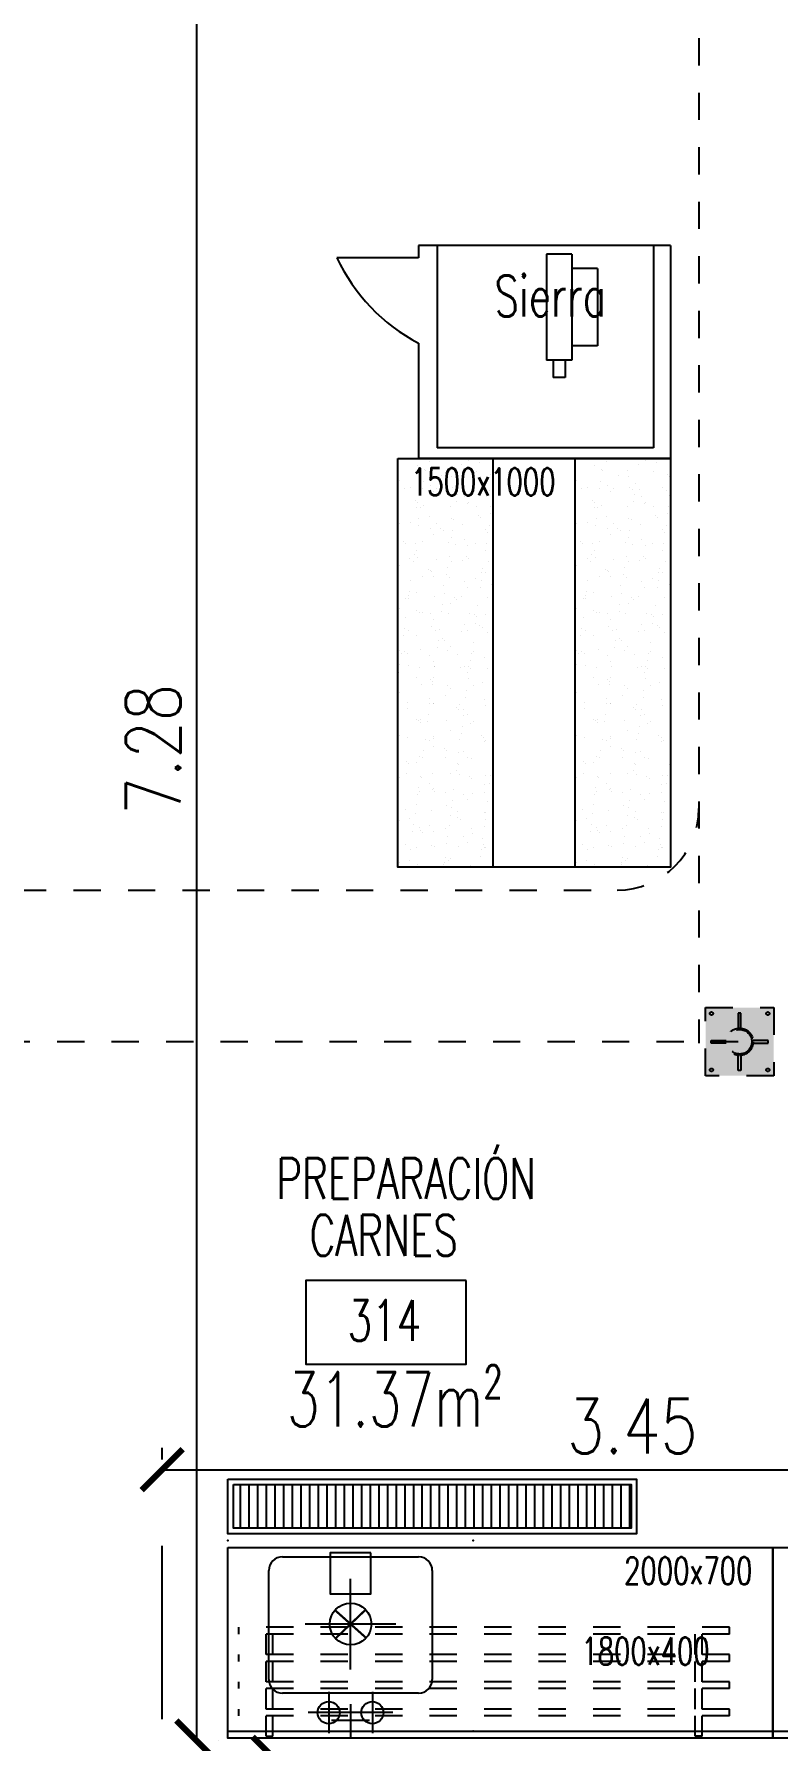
# Model space of a CAD drawing. Header units: millimetres. Extents: x -129 to 3172, y -143 to 919.
# Drawn here: x -36.66 to -33.93, y 21.91 to 28.17 of the extents above; entities that cross this region are included whole.
import ezdxf
from ezdxf.enums import TextEntityAlignment as Align

# ---------------------------------------------------------------- set-up
doc = ezdxf.new("R2010")
doc.units = ezdxf.units.MM
doc.header["$LTSCALE"] = 0.1
doc.linetypes.add('DASHED', pattern=[0.75, 0.5, -0.25])
doc.linetypes.add('HIDDEN', pattern=[9.525, 6.35, -3.175])
for name, color, linetype in [('A-PROYECCION RIELERA', 1, 'DASHED'), ('E-AC INOX', 112, 'Continuous'), ('E-GENERAL', 8, 'Continuous'), ('E-REJILLAS', 8, 'Continuous'), ('E-TXT', 7, 'Continuous'), ('R-CUADRO REF', 1, 'Continuous'), ('R-NOMBRE LOCAL', 7, 'Continuous'), ('zA-COTAS', 1, 'Continuous'), ('zA-TXT SUPS', 2, 'Continuous')]:
    doc.layers.add(name, color=color, linetype=linetype)
doc.styles.add('ROMANS', font='ROMANS.SHX', dxfattribs={"width": 0.8, "height": 0.2})
doc.styles.add('TESTI15', font='romans.shx', dxfattribs={"width": 0.9, "height": 1.5})
doc.styles.add('VAUX', font='romans.shx', dxfattribs={"width": 0.85})
doc.dimstyles.new('COTA 1-125', dxfattribs={"dimtxt": 0.2, "dimasz": 0.15, "dimexe": 0.08, "dimexo": 0.08, "dimgap": 0.06, "dimtad": 1, "dimzin": 0, "dimdsep": 46, "dimtxsty": 'ROMANS', "dimblk": 'ARCHTICK', "dimcen": 0, "dimclrd": 256, "dimclre": 8, "dimclrt": 3, "dimadec": 0, "dimazin": 0, "dimtfac": 1, "dimtofl": 0, "dimtmove": 0, "dimatfit": 3, "dimldrblk": 'ARCHTICK', "dimfxl": 1, "dimtolj": 1, "dimtzin": 0, "dimlwd": -1, "dimlwe": -1, "dimarcsym": 0})

# ---------------------------------------------------------------- blocks, each defined once
blk = doc.blocks.new('PLT - Pie de rielera')
at = {"layer": 'A-PROYECCION RIELERA'}
blk.add_hatch(color=253, dxfattribs=at).paths.add_polyline_path([(-0.125, 0.125), (0.125, 0.125), (0.125, -0.125), (-0.125, -0.125)])
h = blk.add_hatch(color=252, dxfattribs=at)
edge = h.paths.add_edge_path()
edge.add_arc((0, 0), 0.05, 0, 360)
blk.add_lwpolyline([(-0.125, 0.125), (0.125, 0.125), (0.125, -0.125), (-0.125, -0.125)], close=True, dxfattribs=at)
at = {"layer": 'A-PROYECCION RIELERA', "color": 252}
for points in [[(-0.005, 0.0497), (-0.005, 0.105), (0.005, 0.105), (0.005, 0.0497)], [(-0.0497, -0.005), (-0.105, -0.005), (-0.105, 0.005), (-0.0497, 0.005)], [(0.0497, -0.005), (0.105, -0.005), (0.105, 0.005), (0.0497, 0.005)], [(-0.005, -0.0497), (-0.005, -0.105), (0.005, -0.105), (0.005, -0.0497)]]:
    blk.add_lwpolyline(points, dxfattribs=at)
for centre in [(-0.1035, 0.1035), (0.1035, 0.1035), (-0.1035, -0.1035), (0.1035, -0.1035)]:
    blk.add_circle(centre, 0.00588, dxfattribs=at)
at = {"layer": 'A-PROYECCION RIELERA'}
for radius in [0.05, 0.045]:
    blk.add_circle((0, 0), radius, dxfattribs=at)
blk = doc.blocks.new('N Local')
at = {"layer": 'R-CUADRO REF'}
blk.add_lwpolyline([(6337.1934, -934.8286), (6337.93, -934.8286), (6337.93, -935.2124), (6337.1934, -935.2124)], close=True, dxfattribs=at)
at = {"layer": 'R-CUADRO REF', "lineweight": 0, "style": 'VAUX', "width": 0.85}
blk.add_attdef('NUMERO', text='', height=0.1823, dxfattribs=at).set_placement((6337.5847, -935.1061), align=Align.CENTER)
at = {"layer": 'R-NOMBRE LOCAL', "lineweight": 0, "style": 'VAUX', "width": 0.85}
for p in [(6337.5718, -934.4549), (6337.5718, -934.7149)]:
    blk.add_attdef('NOMBRE', text='', height=0.1823, dxfattribs=at).set_placement(p, align=Align.CENTER)
blk = doc.blocks.new('Mesada 2000x700')
at = {"layer": 'E-AC INOX', "elevation": -0.0153}
for points in [[(-37.0116, 1.8643), (-35.0116, 1.8643), (-35.0116, 1.1643), (-37.0116, 1.1643)], [(-37.0116, 1.1893), (-35.0116, 1.1893), (-35.0116, 1.1643), (-37.0116, 1.1643)]]:
    blk.add_lwpolyline(points, close=True, dxfattribs=at)
at = {"layer": 'E-TXT', "insert": (-35.5576, 1.8286, -0.0153), "char_height": 0.1, "attachment_point": 1, "style": 'TESTI15'}
blk.add_mtext_dynamic_manual_height_columns('{\\W0.7;2000x700}', width=1.597777, gutter_width=12.5, heights=[0], dxfattribs=at)
blk = doc.blocks.new('Estantería de caños 1800x400')
at = {"layer": 'E-AC INOX', "linetype": 'DASHED'}
for p, q in [((-26.6087, 10.6211, 0), (-28.4087, 10.6211, 0)), ((-28.4087, 10.5961, 0), (-28.4087, 10.6211, 0)), ((-26.6087, 10.5961, 0), (-28.4087, 10.5961, 0)), ((-28.3087, 10.5211, 0), (-28.3087, 10.5961, 0)), ((-28.2837, 10.5211, 0), (-28.2837, 10.5961, 0)), ((-26.7337, 10.5211, 0), (-26.7337, 10.5961, 0)), ((-26.7087, 10.5211, 0), (-26.7087, 10.5961, 0)), ((-26.6087, 10.5961, 0), (-26.6087, 10.6211, 0)), ((-26.6087, 10.5211, 0), (-28.4087, 10.5211, 0)), ((-28.4087, 10.4961, 0), (-28.4087, 10.5211, 0)), ((-26.6087, 10.4961, 0), (-26.6087, 10.5211, 0)), ((-26.6087, 10.4961, 0), (-28.4087, 10.4961, 0)), ((-28.3087, 10.4211, 0), (-28.3087, 10.4961, 0)), ((-28.2837, 10.4211, 0), (-28.2837, 10.4961, 0)), ((-26.7337, 10.4211, 0), (-26.7337, 10.4961, 0)), ((-26.7087, 10.4211, 0), (-26.7087, 10.4961, 0)), ((-26.6087, 10.4211, 0), (-28.4087, 10.4211, 0)), ((-28.4087, 10.3961, 0), (-28.4087, 10.4211, 0)), ((-26.6087, 10.3961, 0), (-28.4087, 10.3961, 0)), ((-28.3087, 10.3211, 0), (-28.3087, 10.3961, 0)), ((-28.2837, 10.3211, 0), (-28.2837, 10.3961, 0)), ((-26.7337, 10.3211, 0), (-26.7337, 10.3961, 0)), ((-26.7087, 10.3211, 0), (-26.7087, 10.3961, 0)), ((-26.6087, 10.3961, 0), (-26.6087, 10.4211, 0)), ((-26.6087, 10.3211, 0), (-28.4087, 10.3211, 0)), ((-28.4087, 10.2961, 0), (-28.4087, 10.3211, 0)), ((-26.6087, 10.2961, 0), (-28.4087, 10.2961, 0)), ((-28.3087, 10.2211, 0), (-28.3087, 10.2961, 0)), ((-28.2837, 10.2211, 0), (-28.2837, 10.2961, 0)), ((-26.7337, 10.2211, 0), (-26.7337, 10.2961, 0)), ((-26.7087, 10.2211, 0), (-26.7087, 10.2961, 0)), ((-26.6087, 10.2961, 0), (-26.6087, 10.3211, 0)), ((-28.3087, 10.2211, 0), (-28.2837, 10.2211, 0)), ((-26.7087, 10.2211, 0), (-26.7337, 10.2211, 0))]:
    blk.add_line(p, q, dxfattribs=at)
at = {"layer": 'E-TXT', "insert": (-27.1517, 10.5833, -0.0371), "char_height": 0.1, "attachment_point": 1, "style": 'TESTI15'}
blk.add_mtext_dynamic_manual_height_columns('{\\W0.7;1800x400}', width=0.77583, gutter_width=12.5, heights=[0], dxfattribs=at)
blk = doc.blocks.new('1-600x500')
at = {"layer": 'E-AC INOX'}
for p, q in [((0.37, -0.1443), (0.37, 0.0072)), ((0.45, -0.1), (0.45, 0.02)), ((0.53, -0.1443), (0.53, 0.0072)), ((0.38, -0.04), (0.52, -0.04)), ((0.2943, -0.0685), (0.4457, -0.0685)), ((0.4543, -0.0685), (0.6057, -0.0685)), ((0.2, -0.14), (0.7, -0.14)), ((0.15, -0.59), (0.15, -0.19)), ((0.4499, -0.2272), (0.4499, -0.5599)), ((0.75, -0.19), (0.75, -0.59)), ((0.2835, -0.3936), (0.6163, -0.3936)), ((0.7, -0.64), (0.2, -0.64))]:
    blk.add_line(p, q, dxfattribs=at)
at = {"layer": 'E-AC INOX', "const_width": 0.008}
for points in [[(0.3929, -0.3428), (0.5069, -0.4444)], [(0.5051, -0.3408), (0.3946, -0.4463)]]:
    blk.add_lwpolyline(points, dxfattribs=at)
at = {"layer": 'E-AC INOX'}
for centre, radius in [((0.37, -0.0685), 0.0407), ((0.53, -0.0685), 0.0407), ((0.4499, -0.3936), 0.0764)]:
    blk.add_circle(centre, radius, dxfattribs=at)
for centre, start, end in [((0.2, -0.19), 90, 180), ((0.7, -0.19), 0, 90), ((0.2, -0.59), 180, 270), ((0.7, -0.59), 270, 0)]:
    blk.add_arc(centre, 0.05, start, end, dxfattribs=at)
at = {"layer": 'E-AC INOX', "color": 8}
for p in [(0, 0), (0.9, 0), (0, -0.7), (0.9, -0.7)]:
    blk.add_point(p, dxfattribs=at)
blk = doc.blocks.new('R150x20')
at = {"layer": 'E-REJILLAS'}
h = blk.add_hatch(dxfattribs=at)
h.set_pattern_fill('LINE', color=256, scale=0.01, angle=180, style=0)
h.set_pattern_definition([(180, (2011.962498, 1180.220005), (-4e-18, -0.03175), [])])
h.paths.add_polyline_path([(2011.9625, 1178.76), (2012.1225, 1178.76), (2012.1225, 1180.22), (2011.9625, 1180.22)])
for points in [[(2011.9425, 1178.74), (2011.9425, 1180.24), (2012.1425, 1180.24), (2012.1425, 1178.74)], [(2011.9625, 1178.76), (2011.9625, 1180.22), (2012.1225, 1180.22), (2012.1225, 1178.76)]]:
    blk.add_lwpolyline(points, close=True, dxfattribs=at)
blk = doc.blocks.new('15X15')
at = {"layer": 'E-REJILLAS', "elevation": -0.0017}
blk.add_lwpolyline([(1961.4181, 1185.014), (1961.5681, 1185.014), (1961.5681, 1184.864), (1961.4181, 1184.864)], close=True, dxfattribs=at)
blk = doc.blocks.new('Mesada 1200x700')
at = {"layer": 'E-AC INOX', "elevation": -0.0163}
for points in [[(-82.3413, 17.0489), (-81.1413, 17.0489), (-81.1413, 16.3489), (-82.3413, 16.3489)], [(-82.3413, 16.3739), (-81.1413, 16.3739), (-81.1413, 16.3489), (-82.3413, 16.3489)]]:
    blk.add_lwpolyline(points, close=True, dxfattribs=at)
at = {"layer": 'E-TXT', "insert": (-82.2938, 17.0132, -0.0163), "char_height": 0.1, "attachment_point": 1, "style": 'TESTI15'}
blk.add_mtext_dynamic_manual_height_columns('{\\W0.7;1200x700}', width=1.152489, gutter_width=12.5, heights=[0], dxfattribs=at)
blk = doc.blocks.new('*X103')
at = {"color": 0}
for p, q in [((1.0726, 1.3217), (1.0726, 1.3217)), ((1.0729, 1.3171), (1.0729, 1.3171)), ((1.1484, 1.3183), (1.1484, 1.3183)), ((1.1741, 1.3197), (1.1741, 1.3197)), ((1.2002, 1.3231), (1.2002, 1.3231)), ((1.2008, 1.3165), (1.2008, 1.3165)), ((1.2408, 1.3285), (1.2408, 1.3285)), ((1.2757, 1.3173), (1.2757, 1.3173)), ((1.3041, 1.3186), (1.3041, 1.3186)), ((1.3087, 1.3374), (1.3087, 1.3374)), ((1.3348, 1.3408), (1.3348, 1.3408)), ((1.3359, 1.3213), (1.3359, 1.3213)), ((1.3754, 1.3462), (1.3754, 1.3462)), ((1.4598, 1.3189), (1.4598, 1.3189)), ((1.4668, 1.323), (1.4668, 1.323)), ((1.4757, 1.3156), (1.4757, 1.3156)), ((1.5947, 1.3224), (1.5947, 1.3224)), ((1.6155, 1.3191), (1.6155, 1.3191)), ((1.7297, 1.3273), (1.7297, 1.3273)), ((1.7712, 1.3194), (1.7712, 1.3194)), ((1.8606, 1.3289), (1.8606, 1.3289)), ((1.9269, 1.3197), (1.9269, 1.3197)), ((1.9885, 1.3283), (1.9885, 1.3283)), ((2.0383, 1.3449), (2.0383, 1.3449)), ((2.0826, 1.32), (2.0826, 1.32)), ((2.1235, 1.3332), (2.1235, 1.3332)), ((2.1624, 1.3203), (2.1624, 1.3203)), ((2.1884, 1.3238), (2.1884, 1.3238)), ((2.229, 1.3291), (2.229, 1.3291)), ((2.2321, 1.3489), (2.2321, 1.3489)), ((2.2383, 1.3203), (2.2383, 1.3203)), ((2.2544, 1.3348), (2.2544, 1.3348)), ((2.2969, 1.3381), (2.2969, 1.3381)), ((2.323, 1.3415), (2.323, 1.3415)), ((2.3636, 1.3468), (2.3636, 1.3468)), ((2.3823, 1.3342), (2.3823, 1.3342)), ((2.394, 1.3206), (2.394, 1.3206)), ((2.4322, 1.3472), (2.4322, 1.3472)), ((2.4414, 1.3388), (2.4414, 1.3388)), ((1.0055, 1.2653), (1.0055, 1.2653)), ((1.0396, 1.302), (1.0396, 1.302)), ((1.0656, 1.3054), (1.0656, 1.3054)), ((1.0818, 1.3133), (1.0818, 1.3133)), ((1.0918, 1.2549), (1.0918, 1.2549)), ((1.1062, 1.3108), (1.1062, 1.3108)), ((1.1253, 1.2734), (1.1253, 1.2734)), ((1.1405, 1.2702), (1.1405, 1.2702)), ((1.2475, 1.2552), (1.2475, 1.2552)), ((1.2714, 1.2719), (1.2714, 1.2719)), ((1.3254, 1.2717), (1.3254, 1.2717)), ((1.3346, 1.2633), (1.3346, 1.2633)), ((1.3993, 1.2713), (1.3993, 1.2713)), ((1.4032, 1.2554), (1.4032, 1.2554)), ((1.4849, 1.3072), (1.4849, 1.3072)), ((1.5284, 1.2673), (1.5284, 1.2673)), ((1.5344, 1.2761), (1.5344, 1.2761)), ((1.5589, 1.2557), (1.5589, 1.2557)), ((1.65, 1.2529), (1.65, 1.2529)), ((1.6652, 1.2778), (1.6652, 1.2778)), ((1.6787, 1.3112), (1.6787, 1.3112)), ((1.6907, 1.2582), (1.6907, 1.2582)), ((1.7146, 1.256), (1.7146, 1.256)), ((1.7285, 1.2656), (1.7285, 1.2656)), ((1.7377, 1.2571), (1.7377, 1.2571)), ((1.7586, 1.2672), (1.7586, 1.2672)), ((1.7846, 1.2706), (1.7846, 1.2706)), ((1.7932, 1.2772), (1.7932, 1.2772)), ((1.8253, 1.276), (1.8253, 1.276)), ((1.8703, 1.2563), (1.8703, 1.2563)), ((1.8788, 1.3095), (1.8788, 1.3095)), ((1.888, 1.301), (1.888, 1.301)), ((1.8932, 1.2849), (1.8932, 1.2849)), ((1.9192, 1.2883), (1.9192, 1.2883)), ((1.9282, 1.282), (1.9282, 1.282)), ((1.9315, 1.2612), (1.9315, 1.2612)), ((1.9599, 1.2937), (1.9599, 1.2937)), ((2.026, 1.2566), (2.026, 1.2566)), ((2.0278, 1.3026), (2.0278, 1.3026)), ((2.0538, 1.306), (2.0538, 1.306)), ((2.0591, 1.2837), (2.0591, 1.2837)), ((2.0818, 1.305), (2.0818, 1.305)), ((2.0944, 1.3114), (2.0944, 1.3114)), ((2.1316, 1.2594), (2.1316, 1.2594)), ((2.1817, 1.2569), (2.1817, 1.2569)), ((2.187, 1.2831), (2.187, 1.2831)), ((2.2819, 1.3033), (2.2819, 1.3033)), ((2.2911, 1.2949), (2.2911, 1.2949)), ((2.322, 1.288), (2.322, 1.288)), ((2.3346, 1.255), (2.3346, 1.255)), ((2.3374, 1.2571), (2.3374, 1.2571)), ((2.4529, 1.2896), (2.4529, 1.2896)), ((2.4849, 1.2989), (2.4849, 1.2989)), ((2.4931, 1.2574), (2.4931, 1.2574)), ((1.033, 1.1928), (1.033, 1.1928)), ((1.0761, 1.2207), (1.0761, 1.2207)), ((1.1128, 1.2414), (1.1128, 1.2414)), ((1.1751, 1.2278), (1.1751, 1.2278)), ((1.1843, 1.2194), (1.1843, 1.2194)), ((1.1887, 1.1931), (1.1887, 1.1931)), ((1.204, 1.2201), (1.204, 1.2201)), ((1.2202, 1.1963), (1.2202, 1.1963)), ((1.2463, 1.1997), (1.2463, 1.1997)), ((1.2685, 1.2417), (1.2685, 1.2417)), ((1.2869, 1.2051), (1.2869, 1.2051)), ((1.339, 1.225), (1.339, 1.225)), ((1.3445, 1.1934), (1.3445, 1.1934)), ((1.3548, 1.214), (1.3548, 1.214)), ((1.3781, 1.2234), (1.3781, 1.2234)), ((1.3809, 1.2175), (1.3809, 1.2175)), ((1.4215, 1.2228), (1.4215, 1.2228)), ((1.4243, 1.242), (1.4243, 1.242)), ((1.4699, 1.2267), (1.4699, 1.2267)), ((1.4894, 1.2317), (1.4894, 1.2317)), ((1.5002, 1.1937), (1.5002, 1.1937)), ((1.5154, 1.2352), (1.5154, 1.2352)), ((1.5561, 1.2405), (1.5561, 1.2405)), ((1.5782, 1.2217), (1.5782, 1.2217)), ((1.58, 1.2423), (1.58, 1.2423)), ((1.5874, 1.2133), (1.5874, 1.2133)), ((1.5978, 1.226), (1.5978, 1.226)), ((1.624, 1.2495), (1.624, 1.2495)), ((1.6559, 1.1939), (1.6559, 1.1939)), ((1.7329, 1.2309), (1.7329, 1.2309)), ((1.7357, 1.2426), (1.7357, 1.2426)), ((1.7812, 1.2173), (1.7812, 1.2173)), ((1.8116, 1.1942), (1.8116, 1.1942)), ((1.8637, 1.2326), (1.8637, 1.2326)), ((1.8914, 1.2429), (1.8914, 1.2429)), ((1.9673, 1.1945), (1.9673, 1.1945)), ((1.9813, 1.2156), (1.9813, 1.2156)), ((1.9905, 1.2071), (1.9905, 1.2071)), ((1.9916, 1.232), (1.9916, 1.232)), ((2.0471, 1.2431), (2.0471, 1.2431)), ((2.123, 1.1948), (2.123, 1.1948)), ((2.1267, 1.2368), (2.1267, 1.2368)), ((2.1408, 1.251), (2.1408, 1.251)), ((2.1843, 1.2111), (2.1843, 1.2111)), ((2.2028, 1.2434), (2.2028, 1.2434)), ((2.2085, 1.197), (2.2085, 1.197)), ((2.2345, 1.2004), (2.2345, 1.2004)), ((2.2576, 1.2385), (2.2576, 1.2385)), ((2.2751, 1.2057), (2.2751, 1.2057)), ((2.2787, 1.1951), (2.2787, 1.1951)), ((2.3252, 1.1916), (2.3252, 1.1916)), ((2.343, 1.2147), (2.343, 1.2147)), ((2.3585, 1.2437), (2.3585, 1.2437)), ((2.3691, 1.2181), (2.3691, 1.2181)), ((2.3844, 1.2094), (2.3844, 1.2094)), ((2.3855, 1.2379), (2.3855, 1.2379)), ((2.3936, 1.201), (2.3936, 1.201)), ((2.4097, 1.2234), (2.4097, 1.2234)), ((2.4344, 1.1954), (2.4344, 1.1954)), ((2.4561, 1.1933), (2.4561, 1.1933)), ((2.4776, 1.2324), (2.4776, 1.2324)), ((1.0086, 1.169), (1.0086, 1.169)), ((1.0177, 1.1696), (1.0177, 1.1696)), ((1.0248, 1.184), (1.0248, 1.184)), ((1.034, 1.1755), (1.034, 1.1755)), ((1.0775, 1.1356), (1.0775, 1.1356)), ((1.0857, 1.1786), (1.0857, 1.1786)), ((1.1117, 1.182), (1.1117, 1.182)), ((1.1321, 1.1297), (1.1321, 1.1297)), ((1.1437, 1.1739), (1.1437, 1.1739)), ((1.1523, 1.1874), (1.1523, 1.1874)), ((1.2278, 1.1795), (1.2278, 1.1795)), ((1.2746, 1.1755), (1.2746, 1.1755)), ((1.2776, 1.1339), (1.2776, 1.1339)), ((1.2878, 1.13), (1.2878, 1.13)), ((1.3422, 1.1286), (1.3422, 1.1286)), ((1.4025, 1.1749), (1.4025, 1.1749)), ((1.4279, 1.1778), (1.4279, 1.1778)), ((1.4371, 1.1694), (1.4371, 1.1694)), ((1.4436, 1.1302), (1.4436, 1.1302)), ((1.4731, 1.1303), (1.4731, 1.1303)), ((1.4806, 1.1295), (1.4806, 1.1295)), ((1.5375, 1.1798), (1.5375, 1.1798)), ((1.5993, 1.1305), (1.5993, 1.1305)), ((1.601, 1.1297), (1.601, 1.1297)), ((1.6309, 1.1734), (1.6309, 1.1734)), ((1.6684, 1.1814), (1.6684, 1.1814)), ((1.6807, 1.1278), (1.6807, 1.1278)), ((1.6961, 1.1295), (1.6961, 1.1295)), ((1.736, 1.1346), (1.736, 1.1346)), ((1.7368, 1.1349), (1.7368, 1.1349)), ((1.755, 1.1308), (1.755, 1.1308)), ((1.7963, 1.1808), (1.7963, 1.1808)), ((1.8047, 1.1438), (1.8047, 1.1438)), ((1.8307, 1.1472), (1.8307, 1.1472)), ((1.831, 1.1717), (1.831, 1.1717)), ((1.8402, 1.1632), (1.8402, 1.1632)), ((1.8669, 1.1362), (1.8669, 1.1362)), ((1.8714, 1.1526), (1.8714, 1.1526)), ((1.9107, 1.1311), (1.9107, 1.1311)), ((1.9313, 1.1857), (1.9313, 1.1857)), ((1.9393, 1.1615), (1.9393, 1.1615)), ((1.9653, 1.1649), (1.9653, 1.1649)), ((1.9948, 1.1356), (1.9948, 1.1356)), ((2.006, 1.1703), (2.006, 1.1703)), ((2.034, 1.1673), (2.034, 1.1673)), ((2.0622, 1.1874), (2.0622, 1.1874)), ((2.0664, 1.1314), (2.0664, 1.1314)), ((2.0739, 1.1792), (2.0739, 1.1792)), ((2.0999, 1.1827), (2.0999, 1.1827)), ((2.1298, 1.1405), (2.1298, 1.1405)), ((2.1405, 1.188), (2.1405, 1.188)), ((2.1901, 1.1868), (2.1901, 1.1868)), ((2.2221, 1.1317), (2.2221, 1.1317)), ((2.2341, 1.1655), (2.2341, 1.1655)), ((2.2433, 1.1571), (2.2433, 1.1571)), ((2.2607, 1.1422), (2.2607, 1.1422)), ((2.3778, 1.1319), (2.3778, 1.1319)), ((2.3886, 1.1415), (2.3886, 1.1415)), ((2.4371, 1.1611), (2.4371, 1.1611)), ((1.0118, 1.0727), (1.0118, 1.0727)), ((1.0734, 1.0676), (1.0734, 1.0676)), ((1.0792, 1.1244), (1.0792, 1.1244)), ((1.1273, 1.09), (1.1273, 1.09)), ((1.1365, 1.0816), (1.1365, 1.0816)), ((1.1468, 1.0775), (1.1468, 1.0775)), ((1.1532, 1.1162), (1.1532, 1.1162)), ((1.2071, 1.1238), (1.2071, 1.1238)), ((1.2291, 1.0679), (1.2291, 1.0679)), ((1.2663, 1.0729), (1.2663, 1.0729)), ((1.2777, 1.0792), (1.2777, 1.0792)), ((1.2868, 1.1255), (1.2868, 1.1255)), ((1.2924, 1.0763), (1.2924, 1.0763)), ((1.3089, 1.1165), (1.3089, 1.1165)), ((1.3303, 1.0856), (1.3303, 1.0856)), ((1.333, 1.0817), (1.333, 1.0817)), ((1.3848, 1.0682), (1.3848, 1.0682)), ((1.4009, 1.0906), (1.4009, 1.0906)), ((1.4056, 1.0786), (1.4056, 1.0786)), ((1.427, 1.0941), (1.427, 1.0941)), ((1.4646, 1.1168), (1.4646, 1.1168)), ((1.4676, 1.0994), (1.4676, 1.0994)), ((1.5304, 1.0839), (1.5304, 1.0839)), ((1.5355, 1.1084), (1.5355, 1.1084)), ((1.5396, 1.0755), (1.5396, 1.0755)), ((1.5405, 1.0685), (1.5405, 1.0685)), ((1.5407, 1.0834), (1.5407, 1.0834)), ((1.5615, 1.1118), (1.5615, 1.1118)), ((1.6022, 1.1171), (1.6022, 1.1171)), ((1.6203, 1.1171), (1.6203, 1.1171)), ((1.6701, 1.1261), (1.6701, 1.1261)), ((1.6715, 1.0851), (1.6715, 1.0851)), ((1.6899, 1.1193), (1.6899, 1.1193)), ((1.6962, 1.0687), (1.6962, 1.0687)), ((1.7334, 1.0795), (1.7334, 1.0795)), ((1.7761, 1.1174), (1.7761, 1.1174)), ((1.7995, 1.0845), (1.7995, 1.0845)), ((1.852, 1.069), (1.852, 1.069)), ((1.8837, 1.1234), (1.8837, 1.1234)), ((1.9318, 1.1177), (1.9318, 1.1177)), ((1.9335, 1.0778), (1.9335, 1.0778)), ((1.9345, 1.0894), (1.9345, 1.0894)), ((1.9427, 1.0693), (1.9427, 1.0693)), ((2.0077, 1.0693), (2.0077, 1.0693)), ((2.0654, 1.091), (2.0654, 1.091)), ((2.0838, 1.1217), (2.0838, 1.1217)), ((2.0875, 1.1179), (2.0875, 1.1179)), ((2.093, 1.1132), (2.093, 1.1132)), ((2.1365, 1.0733), (2.1365, 1.0733)), ((2.1634, 1.0696), (2.1634, 1.0696)), ((2.1866, 1.0646), (2.1866, 1.0646)), ((2.1933, 1.0904), (2.1933, 1.0904)), ((2.2432, 1.1182), (2.2432, 1.1182)), ((2.2546, 1.0736), (2.2546, 1.0736)), ((2.2806, 1.077), (2.2806, 1.077)), ((2.2868, 1.1172), (2.2868, 1.1172)), ((2.3191, 1.0699), (2.3191, 1.0699)), ((2.3212, 1.0823), (2.3212, 1.0823)), ((2.3283, 1.0953), (2.3283, 1.0953)), ((2.3366, 1.0716), (2.3366, 1.0716)), ((2.3891, 1.0913), (2.3891, 1.0913)), ((2.3989, 1.1185), (2.3989, 1.1185)), ((2.4152, 1.0947), (2.4152, 1.0947)), ((2.4558, 1.1001), (2.4558, 1.1001)), ((2.4592, 1.097), (2.4592, 1.097)), ((2.4748, 1.0701), (2.4748, 1.0701)), ((2.4869, 1.1155), (2.4869, 1.1155)), ((2.4961, 1.1071), (2.4961, 1.1071)), ((1.0168, 1.0042), (1.0168, 1.0042)), ((1.0232, 1.0409), (1.0232, 1.0409)), ((1.0638, 1.0463), (1.0638, 1.0463)), ((1.0824, 1.0281), (1.0824, 1.0281)), ((1.1318, 1.0552), (1.1318, 1.0552)), ((1.1578, 1.0586), (1.1578, 1.0586)), ((1.1725, 1.0045), (1.1725, 1.0045)), ((1.18, 1.0417), (1.18, 1.0417)), ((1.1984, 1.064), (1.1984, 1.064)), ((1.2103, 1.0274), (1.2103, 1.0274)), ((1.3282, 1.0048), (1.3282, 1.0048)), ((1.3453, 1.0323), (1.3453, 1.0323)), ((1.3801, 1.04), (1.3801, 1.04)), ((1.3893, 1.0316), (1.3893, 1.0316)), ((1.4762, 1.034), (1.4762, 1.034)), ((1.4839, 1.005), (1.4839, 1.005)), ((1.5831, 1.0356), (1.5831, 1.0356)), ((1.6041, 1.0334), (1.6041, 1.0334)), ((1.6396, 1.0053), (1.6396, 1.0053)), ((1.7162, 1.0027), (1.7162, 1.0027)), ((1.7392, 1.0382), (1.7392, 1.0382)), ((1.7422, 1.0061), (1.7422, 1.0061)), ((1.7829, 1.0115), (1.7829, 1.0115)), ((1.7832, 1.0339), (1.7832, 1.0339)), ((1.7924, 1.0254), (1.7924, 1.0254)), ((1.7953, 1.0056), (1.7953, 1.0056)), ((1.8508, 1.0204), (1.8508, 1.0204)), ((1.87, 1.0399), (1.87, 1.0399)), ((1.8768, 1.0238), (1.8768, 1.0238)), ((1.9175, 1.0292), (1.9175, 1.0292)), ((1.9511, 1.0059), (1.9511, 1.0059)), ((1.9854, 1.0381), (1.9854, 1.0381)), ((1.9862, 1.0295), (1.9862, 1.0295)), ((1.9979, 1.0393), (1.9979, 1.0393)), ((2.0114, 1.0416), (2.0114, 1.0416)), ((2.0521, 1.0469), (2.0521, 1.0469)), ((2.1068, 1.0062), (2.1068, 1.0062)), ((2.12, 1.0558), (2.12, 1.0558)), ((2.133, 1.0441), (2.133, 1.0441)), ((2.146, 1.0593), (2.146, 1.0593)), ((2.1863, 1.0277), (2.1863, 1.0277)), ((2.1955, 1.0193), (2.1955, 1.0193)), ((2.2625, 1.0065), (2.2625, 1.0065)), ((2.2639, 1.0458), (2.2639, 1.0458)), ((2.3458, 1.0632), (2.3458, 1.0632)), ((2.3893, 1.0233), (2.3893, 1.0233)), ((2.3918, 1.0452), (2.3918, 1.0452)), ((2.4182, 1.0067), (2.4182, 1.0067)), ((2.4624, 1.0006), (2.4624, 1.0006))]:
    blk.add_line(p, q, dxfattribs=at)
blk = doc.blocks.new('Mesada 1500x1000.')
at = {"layer": 'E-AC INOX'}
for p, q in [((-92.9628, 22.0885, 0.0048), (-92.9628, 23.5885, 0.0048)), ((-92.6628, 22.0885, 0.0048), (-92.6628, 23.5885, 0.0048))]:
    blk.add_line(p, q, dxfattribs=at)
at = {"layer": 'E-AC INOX', "elevation": 0.0048}
blk.add_lwpolyline([(-93.3128, 23.5885), (-92.3128, 23.5885), (-92.3128, 22.0885), (-93.3128, 22.0885)], close=True, dxfattribs=at)
at = {"layer": 'E-AC INOX', "extrusion": (0, 0, -1), "zscale": -1, "rotation": 90}
for p in [(94.3128, 21.0885, -0.0048), (93.6628, 21.0885, -0.0048)]:
    blk.add_blockref('*X103', p, dxfattribs=at)
at = {"layer": 'E-TXT', "insert": (-93.2653, 23.5528, 0.0048), "char_height": 0.1, "attachment_point": 1, "style": 'TESTI15'}
blk.add_mtext_dynamic_manual_height_columns('{\\W0.7;1500x1000}', width=0.941255, gutter_width=12.5, heights=[0], dxfattribs=at)
blk = doc.blocks.new('H INT 3500')
at = {"layer": 'E-GENERAL'}
for p, q in [((-35.3224, 28.5575), (-35.3224, 28.5128)), ((-35.2538, 28.5575), (-35.3224, 28.5575)), ((-34.4602, 28.5575), (-35.2538, 28.5575)), ((-35.2538, 28.5575), (-35.2538, 27.8148)), ((-34.4602, 28.5575), (-34.4602, 27.8148)), ((-34.3981, 28.5575), (-34.4602, 28.5575)), ((-34.3981, 28.5575), (-34.3981, 27.7765)), ((-35.3224, 28.5128), (-35.6224, 28.5128)), ((-34.7599, 28.5256), (-34.8523, 28.5256)), ((-34.8523, 28.5256), (-34.8523, 28.1367)), ((-34.7599, 28.5256), (-34.7599, 28.1367)), ((-34.6657, 28.473), (-34.7599, 28.473)), ((-34.6657, 28.473), (-34.6657, 28.1893)), ((-35.3224, 28.1994), (-35.3224, 27.7765)), ((-34.6657, 28.1893), (-34.7599, 28.1893)), ((-34.7599, 28.1367), (-34.8523, 28.1367)), ((-34.8285, 28.1367), (-34.8285, 28.073)), ((-34.7838, 28.1367), (-34.7838, 28.073)), ((-34.7838, 28.073), (-34.8285, 28.073)), ((-34.4602, 27.8148), (-35.2538, 27.8148)), ((-34.3981, 27.7765), (-35.3224, 27.7765))]:
    blk.add_line(p, q, dxfattribs=at)
blk.add_arc((-35.0097, 28.7988), 0.676, 205.02536, 242.44481, dxfattribs=at)
at = {"layer": 'E-TXT', "insert": (-35.0439, 28.4473), "char_height": 0.15, "attachment_point": 1, "style": 'TESTI15'}
blk.add_mtext_dynamic_manual_height_columns('{\\W0.7;Sierra}', width=0.941255, gutter_width=12.5, heights=[0], dxfattribs=at)
blk = doc.blocks.new('_ARCHTICK')
at = {"color": 0, "linetype": 'ByBlock', "const_width": 0.15}
blk.add_lwpolyline([(-0.5, -0.5), (0.5, 0.5)], dxfattribs=at)
blk = doc.blocks.new('*D456')
at = {"layer": 'Defpoints', "color": 0, "transparency": 16777216}
for p in [(-35.7813, 21.8481, -0.0011), (-35.7813, 21.8481), (-35.7813, 20.005, -0.0011)]:
    blk.add_point(p, dxfattribs=at)
at = {"layer": 'zA-COTAS', "transparency": 16777216}
blk.add_line((-35.7813, 20.005), (-35.7813, 21.8481), dxfattribs=at)
at = {"layer": 'zA-COTAS', "transparency": 16777216, "xscale": 0.15, "yscale": 0.15, "zscale": 0.15}
for p, rotation in [((-35.7813, 21.8481), 90), ((-35.7813, 20.005), 270)]:
    blk.add_blockref('_ARCHTICK', p, dxfattribs=dict(at, rotation=rotation))
at = {"layer": 'zA-COTAS', "color": 3, "transparency": 16777216, "insert": (-35.9413, 20.9265), "char_height": 0.2, "attachment_point": 5, "rotation": 90, "style": 'ROMANS'}
blk.add_mtext('\\A1;1.84', dxfattribs=at)
blk = doc.blocks.new('*D462')
at = {"layer": 'Defpoints', "color": 0, "transparency": 16777216}
for p in [(-32.7364, 22.903), (-36.1884, 21.9081, 0.0003), (-32.7364, 21.9104, 0.0003)]:
    blk.add_point(p, dxfattribs=at)
at = {"layer": 'zA-COTAS', "color": 8, "linetype": 'HIDDEN', "transparency": 16777216}
for p, q in [((-36.1884, 21.9881), (-36.1884, 22.983)), ((-32.7364, 21.9904), (-32.7364, 22.983))]:
    blk.add_line(p, q, dxfattribs=at)
at = {"layer": 'zA-COTAS', "transparency": 16777216}
blk.add_line((-36.1884, 22.903), (-32.7364, 22.903), dxfattribs=at)
at = {"layer": 'zA-COTAS', "transparency": 16777216, "xscale": 0.15, "yscale": 0.15, "zscale": 0.15, "rotation": 180}
blk.add_blockref('_ARCHTICK', (-36.1884, 22.903), dxfattribs=at)
at = {"layer": 'zA-COTAS', "transparency": 16777216, "xscale": 0.15, "yscale": 0.15, "zscale": 0.15}
blk.add_blockref('_ARCHTICK', (-32.7364, 22.903), dxfattribs=at)
at = {"layer": 'zA-COTAS', "color": 3, "transparency": 16777216, "insert": (-34.4624, 23.063), "char_height": 0.2, "attachment_point": 5, "style": 'ROMANS'}
blk.add_mtext('\\A1;3.45', dxfattribs=at)
blk = doc.blocks.new('*D463')
at = {"layer": 'Defpoints', "color": 0, "transparency": 16777216}
for p in [(-36.0612, 29.1847, 0.0003), (-36.0612, 29.1847), (-36.0612, 21.9081, 0.0003)]:
    blk.add_point(p, dxfattribs=at)
at = {"layer": 'zA-COTAS', "transparency": 16777216}
blk.add_line((-36.0612, 21.9081), (-36.0612, 29.1847), dxfattribs=at)
at = {"layer": 'zA-COTAS', "color": 8, "linetype": 'HIDDEN', "transparency": 16777216}
for p, q in [((-35.9812, 29.1847), (-35.9812, 29.1847)), ((-35.9812, 21.9081), (-35.9812, 21.9081))]:
    blk.add_line(p, q, dxfattribs=at)
at = {"layer": 'zA-COTAS', "transparency": 16777216, "xscale": 0.15, "yscale": 0.15, "zscale": 0.15}
for p, rotation in [((-36.0612, 29.1847), 90), ((-36.0612, 21.9081), 270)]:
    blk.add_blockref('_ARCHTICK', p, dxfattribs=dict(at, rotation=rotation))
at = {"layer": 'zA-COTAS', "color": 3, "transparency": 16777216, "insert": (-36.2212, 25.5464), "char_height": 0.2, "attachment_point": 5, "rotation": 90, "style": 'ROMANS'}
blk.add_mtext('\\A1;7.28', dxfattribs=at)

msp = doc.modelspace()

# ---------------------------------------------------------------- linework, layer by layer
at = {"layer": 'A-PROYECCION RIELERA'}
for p, q in [((-34.2191, 28.955), (-34.2191, 24.4681)), ((-41.5135, 25.0294), (-34.5188, 25.0294))]:
    msp.add_line(p, q, dxfattribs=at)
msp.add_lwpolyline([(-34.0738, 24.4731), (-42.4424, 24.4731)], dxfattribs=at)
msp.add_arc((-34.5188, 25.3294), 0.3, 270, 0, dxfattribs=at)

# ---------------------------------------------------------------- block references
msp.add_blockref('H INT 3500', (0.0752, -1.1632))
for name, p, rotation in [('PLT - Pie de rielera', (-34.0688, 24.4731), 90), ('R150x20', (-1214.6869, 2034.8106), 270)]:
    msp.add_blockref(name, p, dxfattribs=dict(rotation=rotation))
ref = msp.add_blockref('N Local', (5034.6826, 771.4601), dxfattribs=dict(xscale=-0.7999999999999545, yscale=0.8000000000000114, zscale=0.8))
ref.add_attrib('NUMERO', '314', dxfattribs={"layer": 'R-CUADRO REF', "lineweight": 0, "height": 0.15, "style": 'VAUX', "width": 0.7}).set_placement((-35.3726, 23.3753), align=Align.CENTER)
ref.add_attrib('NOMBRE', 'PREPARACIÓN ', dxfattribs={"layer": 'R-NOMBRE LOCAL', "lineweight": 0, "height": 0.15, "style": 'VAUX', "width": 0.7}).set_placement((-35.2564, 23.8962), align=Align.CENTER)
ref.add_attrib('NOMBRE', 'CARNES', dxfattribs={"layer": 'R-NOMBRE LOCAL', "lineweight": 0, "height": 0.15, "style": 'VAUX', "width": 0.7}).set_placement((-35.3749, 23.6882), align=Align.CENTER)
at = {"layer": 'E-AC INOX'}
for name, p in [('Mesada 1500x1000.', (57.9899, 3.0248)), ('Mesada 2000x700', (1.0647, 20.7538)), ('Mesada 1200x700', (48.3944, 5.5692)), ('Estantería de caños 1800x400', (-7.4979, 11.7037))]:
    msp.add_blockref(name, p, dxfattribs=at)
at = {"layer": 'E-AC INOX', "linetype": 'HIDDEN', "rotation": 180}
msp.add_blockref('1-600x500', (-35.0469, 21.9431), dxfattribs=at)
at = {"layer": 'E-REJILLAS', "xscale": -1}
msp.add_blockref('15X15', (1925.9962, -1162.4159), dxfattribs=at)

# ---------------------------------------------------------------- texts
at = {"layer": 'zA-TXT SUPS', "insert": (-37.5424, 23.2612, 0.019), "char_height": 0.2, "width": 4.465041, "attachment_point": 1, "line_spacing_factor": 0.999789, "style": 'VAUX'}
msp.add_mtext('\\pi1.81252;{\\W0.7;31.37m²}', dxfattribs=at)

# ---------------------------------------------------------------- dimensions: what is measured, and where the dimension line sits
at = {"layer": 'zA-COTAS'}
for base, p1, p2, picture, middle in [((-36.0612, 29.1847, 0.0219), (-36.0612, 21.9081, 0.0221), (-36.0612, 29.1847, 0.0221), '*D463', (-36.2212, 25.5464, 0.0219)), ((-35.7813, 21.8481, 0.0219), (-35.7813, 20.005, 0.0208), (-35.7813, 21.8481, 0.0208), '*D456', (-35.9413, 20.9265, 0.0219))]:
    dim = msp.add_linear_dim(base=base, p1=p1, p2=p2, angle=90, dimstyle='COTA 1-125', dxfattribs=at)
    dim.commit()
    dim.dimension.update_dxf_attribs({"geometry": picture, "text_midpoint": middle})
dim = msp.add_linear_dim(base=(-32.7364, 22.903, 0.0219), p1=(-36.1884, 21.9081, 0.0221), p2=(-32.7364, 21.9104, 0.0221), dimstyle='COTA 1-125', dxfattribs=at)
dim.commit()
dim.dimension.update_dxf_attribs({"geometry": '*D462', "text_midpoint": (-34.4624, 23.063, 0.0219)})

doc.saveas('drawing.dxf')
